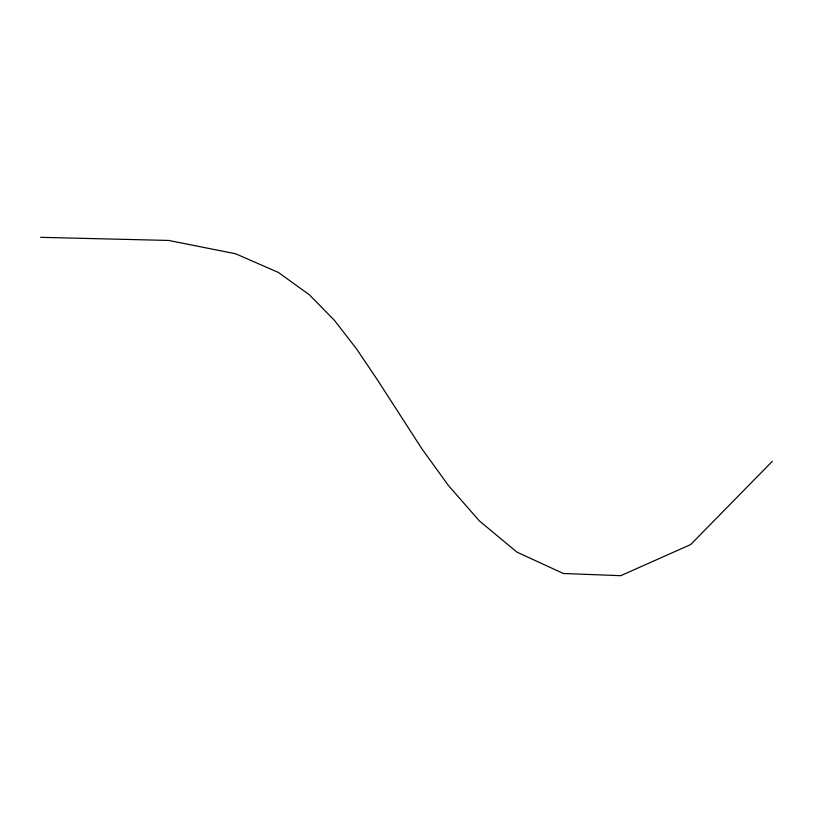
<?xml version="1.0" encoding="UTF-8"?>
<svg xmlns="http://www.w3.org/2000/svg" width="813" height="813" viewBox="0 0 813 813"><rect width="100%" height="100%" fill="white"/><g stroke="black" fill="none" stroke-linecap="round" stroke-linejoin="round"><path stroke-width="1.22" d="M772.35 461.276L690.674 544.558L620.756 575.685L563.358 573.5L516.956 552.139L479.324 520.859L448.298 485.371L422.008 448.969L377.476 379.945L356.501 348.828L334.478 320.403L309.448 294.855L278.402 272.457L235.699 253.798L168.748 240.455L40.65 237.315"/></g></svg>
